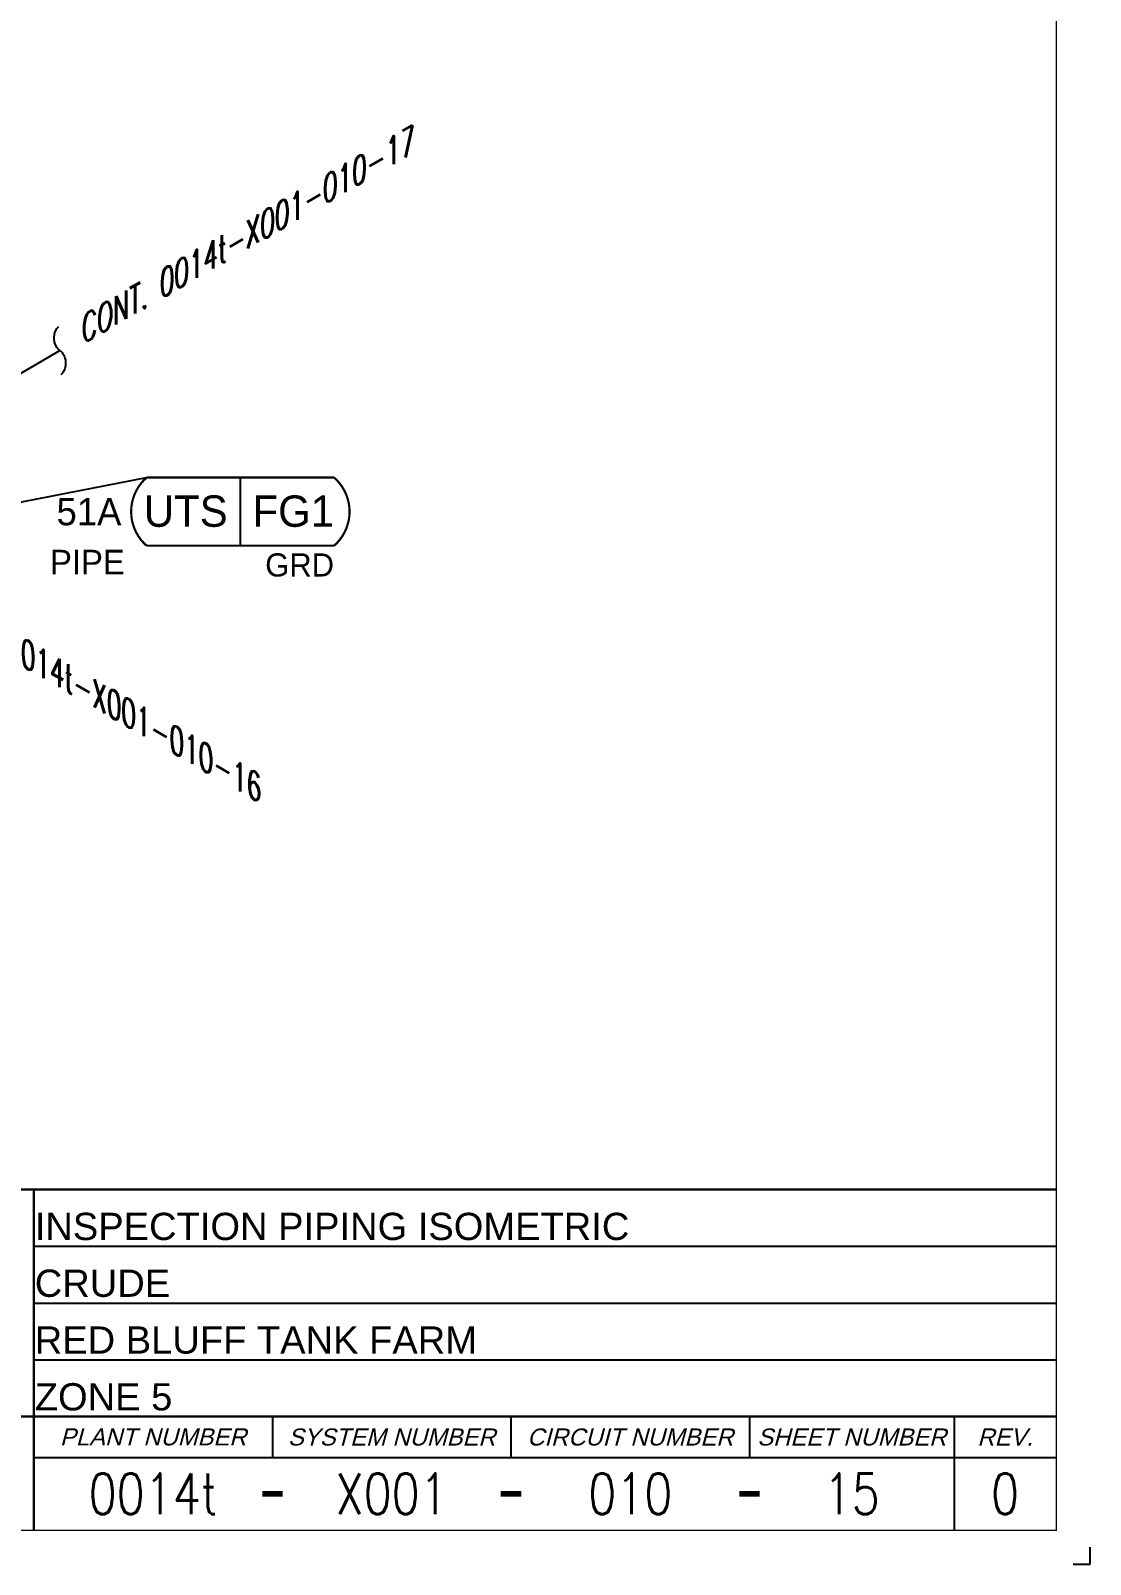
# Model space of a CAD drawing. Header units: inches. Extents: x 0 to 17.2, y 0 to 11.2.
# Drawn here: x 13.36 to 17.25, y 0 to 5.62 of the extents above; entities that cross this region are included whole.
import ezdxf
from ezdxf.enums import TextEntityAlignment as Align

# ---------------------------------------------------------------- set-up
doc = ezdxf.new("R2010")
doc.units = ezdxf.units.IN
doc.header["$MEASUREMENT"] = 0
doc.linetypes.add('HIDDEN2', pattern=[0.1875, 0.125, -0.0625])
for name, color, linetype in [('BORDER', 3, 'Continuous'), ('BORDERTEXT', 7, 'Continuous'), ('Continuation', 7, 'Continuous'), ('PART_SelectedCML_UT', 132, 'Continuous'), ('PIPE-ANNO', 150, 'HIDDEN2'), ('UNAS.PIPE', 251, 'Continuous')]:
    doc.layers.add(name, color=color, linetype=linetype)
doc.styles.add('CMLPAS', font='')
doc.styles.add('FEASStandard', font='arial.ttf')
doc.styles.add('PART_Standard', font='romans', dxfattribs={"width": 0.8, "height": 0.09})
doc.styles.add('Richmond', font='arial.ttf')
doc.styles.get("Standard").update_dxf_attribs({"font": 'arial.ttf'})
doc.styles.get('CMLPAS').set_extended_font_data('Cordia New')
doc.dimstyles.get("Standard").update_dxf_attribs({"dimtxt": 0.18, "dimasz": 0.18, "dimexe": 0.18, "dimexo": 0.0625, "dimgap": 0.09, "dimtad": 0, "dimtih": 1, "dimtoh": 1, "dimdec": 4, "dimzin": 0, "dimdsep": 46, "dimtxsty": 'Standard', "dimcen": 0.09, "dimadec": 0, "dimazin": 0, "dimtfac": 1, "dimtdec": 4, "dimtofl": 0, "dimtmove": 0, "dimatfit": 3, "dimfxl": 1, "dimtolj": 1, "dimtzin": 0, "dimarcsym": 0})

# ---------------------------------------------------------------- blocks, each defined once
blk = doc.blocks.new('Border')
at = {"layer": 'BORDER'}
for p, q in [((13.5, 1.2917), (17.25, 1.2917)), ((13.5, 1.0833), (17.25, 1.0833)), ((13.5, 0.875), (17.25, 0.875)), ((14.375, 0.6667), (14.375, 0.5173)), ((15.25, 0.6667), (15.25, 0.5173)), ((16.125, 0.6667), (16.125, 0.5173)), ((16.875, 0.6667), (16.875, 0.25)), ((13.5, 0.5173), (17.25, 0.5173))]:
    blk.add_line(p, q, dxfattribs=at)
at = {"layer": 'BORDER', "const_width": 0.005}
blk.add_lwpolyline([(0.25, 0.25), (17.25, 0.25), (17.25, 11.25), (0.25, 11.25)], close=True, dxfattribs=at)
at = {"layer": 'BORDER', "const_width": 0.00833}
for points in [[(17.25, 1.5), (0.25, 1.5)], [(13.5, 0.25), (13.5, 1.5)], [(13.225, 0.6667), (17.25, 0.6667)]]:
    blk.add_lwpolyline(points, dxfattribs=at)
at = {"layer": 'BORDERTEXT'}
blk.add_line((16.113, 0.3836), (16.125, 0.3836), dxfattribs=at)
at = {"layer": 'BORDERTEXT', "const_width": 0.0208}
for points in [[(14.3375, 0.3836), (14.4125, 0.3836)], [(15.2125, 0.3836), (15.2875, 0.3836)], [(16.0875, 0.3836), (16.1625, 0.3836)]]:
    blk.add_lwpolyline(points, dxfattribs=at)
at = {"layer": 'BORDERTEXT', "style": 'FEASStandard', "oblique": 15}
for s, p in [('PLANT NUMBER', (13.9375, 0.592)), ('SYSTEM NUMBER', (14.8125, 0.592)), ('CIRCUIT NUMBER', (15.6875, 0.592)), ('SHEET NUMBER', (16.5, 0.592)), ('REV.', (17.0625, 0.592))]:
    blk.add_text(s, height=0.0625, dxfattribs=at).set_placement(p, align=Align.MIDDLE)
blk = doc.blocks.new('BORDER TEXT')
at = {"layer": 'BORDERTEXT'}
for tag, p, height, style in [('API_PIPE_CLASS', (5.4645, 1.2542), 0.08, 'Richmond'), ('MATERIAL1', (12.263, 1.2111), 0.08, 'Richmond'), ('P&ID_#1', (0.25, 1.0831), 0.0625, 'FEASStandard'), ('LINE_#1', (1.4866, 1.0831), 0.0625, 'FEASStandard'), ('CVX_PIPE_SPEC', (5.4619, 1.0932), 0.08, 'Richmond'), ('MATERIAL2', (12.263, 1.0395), 0.08, 'Richmond'), ('OP_TEMP', (5.1687, 0.9325), 0.08, 'Richmond'), ('P&ID_#2', (0.25, 0.9224), 0.0625, 'FEASStandard'), ('LINE_#2', (1.4866, 0.9224), 0.0625, 'FEASStandard'), ('MATERIAL3', (12.263, 0.868), 0.08, 'Richmond'), ('FROM', (5.0146, 0.7718), 0.08, 'Richmond'), ('P&ID_#3', (0.25, 0.7617), 0.0625, 'FEASStandard'), ('LINE_#3', (1.4866, 0.7617), 0.0625, 'FEASStandard'), ('MATERIAL4', (12.263, 0.6965), 0.08, 'Richmond'), ('TO', (4.8543, 0.6112), 0.08, 'Richmond'), ('P&ID_#4', (0.25, 0.601), 0.0625, 'FEASStandard'), ('LINE_#4', (1.4866, 0.601), 0.0625, 'FEASStandard'), ('MATERIAL5', (12.263, 0.5249), 0.08, 'Richmond'), ('MISC', (4.9789, 0.4506), 0.08, 'Richmond'), ('P&ID_#5', (0.25, 0.4403), 0.0625, 'FEASStandard'), ('LINE_#5', (1.4866, 0.4403), 0.0625, 'FEASStandard'), ('INSULATION', (12.9278, 0.4142), 0.0625, 'FEASStandard'), ('P&ID_#6', (0.25, 0.2796), 0.0625, 'FEASStandard'), ('LINE_#6', (1.4866, 0.2796), 0.0625, 'FEASStandard'), ('PWHT', (12.9278, 0.2806), 0.0625, 'FEASStandard')]:
    blk.add_attdef(tag, p, '', height=height, dxfattribs=dict(at, style=style))
at = {"layer": 'BORDERTEXT', "style": 'FEASStandard'}
for tag, p in [('DR.BY', (11.075, 0.5625)), ('DR.BY_DATE', (11.95, 0.5625)), ('CHK_BY', (11.075, 0.3542)), ('CHK._BY_DATE', (11.95, 0.3542))]:
    blk.add_attdef(tag, text='', height=0.1, dxfattribs=at).set_placement(p, align=Align.MIDDLE_CENTER)
at = {"layer": 'BORDERTEXT', "style": 'PART_Standard', "width": 0.8}
for tag, p in [('PLANT_NUMBER', (13.9375, 0.3836)), ('SYSTEM_NUMBER', (14.8125, 0.3836)), ('CIRCUIT_NUMBER', (15.6875, 0.3836)), ('SHEET_NUMBER', (16.5, 0.3836)), ('REVISION', (17.0625, 0.3836))]:
    blk.add_attdef(tag, text='', height=0.15, dxfattribs=at).set_placement(p, align=Align.MIDDLE_CENTER)
blk = doc.blocks.new('Plant Info')
at = {"layer": 'BORDERTEXT', "style": 'FEASStandard'}
for tag, p in [('DWG_TYPE', (-0.6333, -0.0756)), ('SYSTEM_NAME', (-0.6333, -0.284)), ('PLANT_NAME', (-0.6333, -0.4923)), ('ZONE', (-0.6333, -0.7006))]:
    blk.add_attdef(tag, p, '', height=0.1, dxfattribs=at)
blk = doc.blocks.new('1_Cont_330')
at = {"layer": 'Continuation', "style": 'PART_Standard', "oblique": 330, "width": 0.8}
blk.add_attdef('CONT.', (0, 0), '', height=0.09, rotation=330, dxfattribs=at)
blk = doc.blocks.new('1_BREAK-PIPE_PIPE_00')
at = {"color": 0, "linetype": 'ByBlock', "lineweight": -2}
for centre, major_axis in [((-0.03, 0.092), (0, -0.101)), ((0.03, -0.092), (0, 0.101))]:
    blk.add_ellipse(centre, major_axis=major_axis, ratio=0.711978, start_param=0.427466, end_param=3.141593, dxfattribs=at)
blk = doc.blocks.new('1_Tilde_00')
at = {"layer": 'PIPE-ANNO', "xscale": -0.5000000000000001, "yscale": 0.5, "zscale": 0.5}
blk.add_blockref('1_BREAK-PIPE_PIPE_00', (0, 0), dxfattribs=at)
blk = doc.blocks.new('1_Cont_30')
at = {"layer": 'Continuation', "style": 'PART_Standard', "oblique": 30, "width": 0.8}
blk.add_attdef('CONT', (0, 0), '', height=0.09, rotation=30, dxfattribs=at)
blk = doc.blocks.new('CMLPAS')
at = {"const_width": 0.008}
blk.add_lwpolyline([(0.0625, 0.125, 0.454441), (0.0625, -0.125), (0.75, -0.125, 0.454441), (0.75, 0.125)], format="xyb", close=True, dxfattribs=at)
blk.add_lwpolyline([(0.4063, -0.125), (0.4063, 0.125)], dxfattribs=at)
at = {"style": 'CMLPAS', "flags": 1}
for tag, p in [('STATE', (0.75, 0.6229)), ('DL', (0.75, 0.4817)), ('CIRCUIT', (0.75, 0.3405)), ('SUBSINTERVAL(MONTHS)', (-0.0251, -0.3355)), ('OLD_ID', (0.75, -0.3366)), ('OLD_NDE', (0.75, -0.4778)), ('OLD_ENTY', (0.7411, -0.6357)), ('SIZE', (0.7473, -0.7611)), ('SPEC', (0.7473, -0.9022)), ('JUSTIFY', (0.7473, -1.0434)), ('COMMENTS', (0.7473, -1.1846)), ('OLD_ASSET', (0.75, -1.3262)), ('SCHED', (0.7371, -1.4689)), ('NOM_THICK', (0.7521, -1.6102)), ('CORR_ALLOW', (0.763, -1.7453)), ('TML_STATUS', (0.7723, -1.8777)), ('FLOW_ORDER', (0.7785, -2.1301))]:
    blk.add_attdef(tag, text='', height=0.1, dxfattribs=at).set_placement(p, align=Align.MIDDLE_RIGHT)
at = {"style": 'CMLPAS'}
for tag, height, p in [('CHILD', 0.25, (0.75, 0.269)), ('###', 0.115, (0.75, 0.002)), ('ACCESS', 0.085, (0.75, -0.1954))]:
    blk.add_attdef(tag, text='', height=height, dxfattribs=at).set_placement(p, align=Align.MIDDLE_RIGHT)
at = {"color": 152, "style": 'CMLPAS'}
for tag, height, p in [('SPECIAL', 0.085, (0.4055, 0.1897)), ('DM-TYPE', 0.1, (-0.03, 0)), ('COMP', 0.09, (-0.0174, -0.185))]:
    blk.add_attdef(tag, text='', height=height, dxfattribs=at).set_placement(p, align=Align.MIDDLE_RIGHT)
at = {"style": 'CMLPAS'}
blk.add_attdef('NDE', text='', height=0.115, dxfattribs=at).set_placement((0.206, 0.002), align=Align.MIDDLE_CENTER)

msp = doc.modelspace()

# ---------------------------------------------------------------- linework, layer by layer
for p, q in [((17.25, 0), (17.25, 0.0625)), ((17.1875, 0), (17.25, 0))]:
    msp.add_line(p, q)
at = {"layer": 'UNAS.PIPE'}
msp.add_line((12.9595, 4.1565), (13.4704, 4.4515), dxfattribs=at)

# ---------------------------------------------------------------- block references
msp.add_blockref('1_Tilde_00', (13.4704, 4.4515))
at = {"layer": 'BORDER'}
msp.add_blockref('Border', (-0.125, -0.125), dxfattribs=at)
at = {"layer": 'BORDERTEXT'}
msp.add_blockref('Plant Info', (14.0116, 1.265), dxfattribs=at).add_auto_attribs({'DWG_TYPE': 'INSPECTION PIPING ISOMETRIC', 'SYSTEM_NAME': 'CRUDE', 'PLANT_NAME': 'RED BLUFF TANK FARM', 'ZONE': 'ZONE 5'})
ref = msp.add_blockref('BORDER TEXT', (-0.125, -0.125), dxfattribs=at)
ref.add_attrib('REVISION', '0', dxfattribs={"height": 0.15, "style": 'PART_Standard', "width": 0.8}).set_placement((16.9375, 0.2586), align=Align.MIDDLE_CENTER)
ref.add_attrib('SHEET_NUMBER', '15', dxfattribs={"height": 0.15, "style": 'PART_Standard', "width": 0.8}).set_placement((16.375, 0.2586), align=Align.MIDDLE_CENTER)
ref.add_attrib('CIRCUIT_NUMBER', '010', dxfattribs={"height": 0.15, "style": 'PART_Standard', "width": 0.8}).set_placement((15.5625, 0.2586), align=Align.MIDDLE_CENTER)
ref.add_attrib('SYSTEM_NUMBER', 'X001', dxfattribs={"height": 0.15, "style": 'PART_Standard', "width": 0.8}).set_placement((14.6875, 0.2586), align=Align.MIDDLE_CENTER)
ref.add_attrib('PLANT_NUMBER', '0014t', dxfattribs={"height": 0.15, "style": 'PART_Standard', "width": 0.8}).set_placement((13.8125, 0.2586), align=Align.MIDDLE_CENTER)
at = {"layer": 'Continuation'}
for name, p, values in [('1_Cont_30', (13.5511, 4.4745), {'CONT': 'CONT. 0014t-X001-010-17'}), ('1_Cont_330', (12.9879, 3.4943), {'CONT.': 'CONT. 0014t-X001-010-16'})]:
    msp.add_blockref(name, p, dxfattribs=at).add_auto_attribs(values)
at = {"layer": 'PART_SelectedCML_UT'}
msp.add_blockref('CMLPAS', (13.7261, 3.8609), dxfattribs=at).add_auto_attribs({'###': 'FG1', 'NDE': 'UTS', 'DM-TYPE': '51A', 'COMP': 'PIPE', 'ACCESS': 'GRD'})

# ---------------------------------------------------------------- leaders
msp.add_leader([(12.6094, 3.7564), (13.7886, 3.9859)], dimstyle='Standard', dxfattribs=at)

doc.saveas('drawing.dxf')
